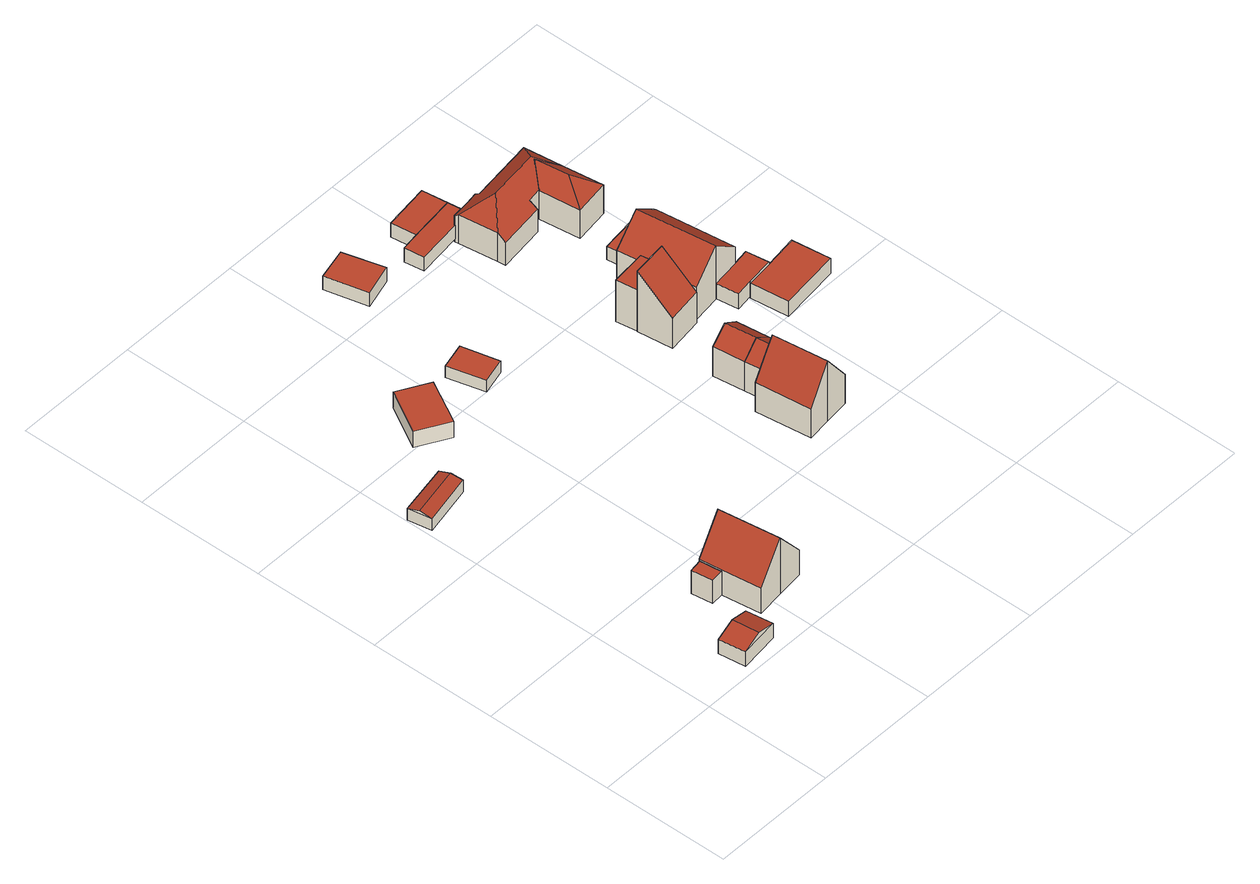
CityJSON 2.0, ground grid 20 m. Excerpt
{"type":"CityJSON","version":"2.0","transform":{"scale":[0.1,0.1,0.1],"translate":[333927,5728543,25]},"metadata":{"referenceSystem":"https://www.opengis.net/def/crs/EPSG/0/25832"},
"CityObjects":{
"building1":{"type":"Building","attributes":{"Geometrietyp2DReferenz":"3000","Gemeindeschluessel":"05170048","function":"31001_2463","roofType":"3100","measuredHeight":3.67},"address":[{"country":"Germany","locality":"Wesel","thoroughfareNumber":"21","thoroughfareName":"Am Vörberg"}],"geometry":[{"type":"Solid","lod":"2","boundaries":[[[[0,1,2,3]],[[4,5,1,0]],[[6,7,5,4]],[[3,2,7,6]],[[0,8,4]],[[6,9,3]],[[3,9,8,0]],[[4,8,9,6]],[[1,5,7,2]]]],"semantics":{"surfaces":[{"type":"WallSurface"},{"type":"RoofSurface"},{"type":"GroundSurface"}],"values":[[0,0,0,0,0,0,1,1,2]]}}]},
"building2":{"type":"Building","attributes":{"Geometrietyp2DReferenz":"3000","Gemeindeschluessel":"05170048","function":"31001_1010","roofType":"1000","measuredHeight":4.16},"address":[{"country":"Germany","locality":"Wesel","thoroughfareNumber":"21","thoroughfareName":"Am Vörberg"}],"geometry":[{"type":"Solid","lod":"2","boundaries":[[[[10,11,12,13]],[[14,15,11,10]],[[16,17,15,14]],[[13,12,17,16]],[[14,10,13,16]],[[11,15,17,12]]]],"semantics":{"surfaces":[{"type":"WallSurface"},{"type":"RoofSurface"},{"type":"GroundSurface"}],"values":[[0,0,0,0,1,2]]}}]},
"building3":{"type":"Building","attributes":{"Geometrietyp2DReferenz":"3000","Gemeindeschluessel":"05170048","function":"31001_1313","roofType":"3100","measuredHeight":2.49},"address":[{"country":"Germany","locality":"Wesel","thoroughfareNumber":"17","thoroughfareName":"Am Vörberg"}],"geometry":[{"type":"Solid","lod":"2","boundaries":[[[[18,19,20,21]],[[22,23,19,18]],[[24,25,23,22]],[[21,20,25,24]],[[18,26,22]],[[24,27,21]],[[21,27,26,18]],[[22,26,27,24]],[[19,23,25,20]]]],"semantics":{"surfaces":[{"type":"WallSurface"},{"type":"RoofSurface"},{"type":"GroundSurface"}],"values":[[0,0,0,0,0,0,1,1,2]]}}]},
"building4":{"type":"Building","attributes":{"Geometrietyp2DReferenz":"3000","Gemeindeschluessel":"05170048","function":"31001_1010","roofType":"3100","measuredHeight":10.14},"address":[{"country":"Germany","locality":"Wesel","thoroughfareNumber":"21","thoroughfareName":"Am Vörberg"}],"geometry":[{"type":"Solid","lod":"2","boundaries":[[[[28,29,30,31]],[[32,12,29,28]],[[33,17,12,32]],[[34,35,17,33]],[[36,37,35,34]],[[38,39,37,36]],[[40,41,39,38]],[[31,30,41,40]],[[34,33,32,28,31,36]],[[40,38,36,31]],[[29,12,17,35,37,39,41,30]]]],"semantics":{"surfaces":[{"type":"WallSurface"},{"type":"RoofSurface"},{"type":"GroundSurface"}],"values":[[0,0,0,0,0,0,0,0,1,1,2]]}}]},
"building5":{"type":"Building","attributes":{"Geometrietyp2DReferenz":"3000","Gemeindeschluessel":"05170048","function":"31001_1313","roofType":"1000","measuredHeight":2.89},"address":[{"country":"Germany","locality":"Wesel","thoroughfareNumber":"7","thoroughfareName":"Am Vörberg"}],"geometry":[{"type":"Solid","lod":"2","boundaries":[[[[42,43,44,45]],[[46,47,43,42]],[[48,49,47,46]],[[45,44,49,48]],[[46,42,45,48]],[[43,47,49,44]]]],"semantics":{"surfaces":[{"type":"WallSurface"},{"type":"RoofSurface"},{"type":"GroundSurface"}],"values":[[0,0,0,0,1,2]]}}]},
"building6":{"type":"Building","attributes":{"Geometrietyp2DReferenz":"3000","Gemeindeschluessel":"05170048","function":"31001_1313","roofType":"1000","measuredHeight":2.06},"address":[{"country":"Germany","locality":"Wesel","thoroughfareNumber":"15","thoroughfareName":"Am Vörberg"}],"geometry":[{"type":"Solid","lod":"2","boundaries":[[[[50,51,52,53]],[[54,55,51,50]],[[56,57,55,54]],[[53,52,57,56]],[[54,50,53,56]],[[51,55,57,52]]]],"semantics":{"surfaces":[{"type":"WallSurface"},{"type":"RoofSurface"},{"type":"GroundSurface"}],"values":[[0,0,0,0,1,2]]}}]},
"building7":{"type":"Building","attributes":{"Geometrietyp2DReferenz":"3000","Gemeindeschluessel":"05170048","function":"31001_2723","roofType":"1000","measuredHeight":2.48},"address":[{"country":"Germany","locality":"Wesel","thoroughfareNumber":"7","thoroughfareName":"Am Vörberg"}],"geometry":[{"type":"Solid","lod":"2","boundaries":[[[[58,59,60,61]],[[62,63,59,58]],[[64,65,63,62]],[[61,60,65,64]],[[62,58,61,64]],[[59,63,65,60]]]],"semantics":{"surfaces":[{"type":"WallSurface"},{"type":"RoofSurface"},{"type":"GroundSurface"}],"values":[[0,0,0,0,1,2]]}}]},
"building8":{"type":"Building","attributes":{"Geometrietyp2DReferenz":"3000","Gemeindeschluessel":"05170048","function":"31001_1010","roofType":"3100","measuredHeight":10.83},"address":[{"country":"Germany","locality":"Wesel","thoroughfareNumber":"19","thoroughfareName":"Am Vörberg"}],"geometry":[{"type":"Solid","lod":"2","boundaries":[[[[66,67,68,69]],[[70,71,67,66]],[[72,73,71,70]],[[74,75,73,72]],[[76,77,75,74]],[[78,79,77,76]],[[80,81,79,78]],[[82,83,81,80]],[[84,85,83,82]],[[69,68,85,84]],[[80,78,76,74,72,70,82]],[[66,69,84,82,70]],[[67,71,73,75,77,79,81,83,85,68]]]],"semantics":{"surfaces":[{"type":"WallSurface"},{"type":"RoofSurface"},{"type":"GroundSurface"}],"values":[[0,0,0,0,0,0,0,0,0,0,1,1,2]]}}]},
"building9":{"type":"Building","attributes":{"Geometrietyp2DReferenz":"3000","Gemeindeschluessel":"05170048","function":"31001_2463","roofType":"3100","measuredHeight":7.41},"address":[{"country":"Germany","locality":"Wesel","thoroughfareNumber":"19","thoroughfareName":"Am Vörberg"}],"geometry":[{"type":"Solid","lod":"2","boundaries":[[[[86,87,88,89]],[[90,91,87,86]],[[92,93,91,90]],[[89,88,93,92]],[[86,94,90]],[[92,95,89]],[[89,95,94,86]],[[90,94,95,92]],[[87,91,93,88]]]],"semantics":{"surfaces":[{"type":"WallSurface"},{"type":"RoofSurface"},{"type":"GroundSurface"}],"values":[[0,0,0,0,0,0,1,1,2]]}}]},
"building10":{"type":"Building","attributes":{"Geometrietyp2DReferenz":"3000","Gemeindeschluessel":"05170048","function":"31001_2463","roofType":"3100","measuredHeight":7.39},"address":[{"country":"Germany","locality":"Wesel","thoroughfareNumber":"19","thoroughfareName":"Am Vörberg"}],"geometry":[{"type":"Solid","lod":"2","boundaries":[[[[95,96,88,89]],[[92,93,96,95]],[[97,98,93,92]],[[99,100,98,97]],[[101,102,100,99]],[[103,104,102,101]],[[105,106,104,103]],[[89,88,106,105]],[[97,92,95,99]],[[89,105,103,101,99,95]],[[96,93,98,100,102,104,106,88]]]],"semantics":{"surfaces":[{"type":"WallSurface"},{"type":"RoofSurface"},{"type":"GroundSurface"}],"values":[[0,0,0,0,0,0,0,0,1,1,2]]}}]},
"building11":{"type":"Building","attributes":{"Geometrietyp2DReferenz":"3000","Gemeindeschluessel":"05170048","function":"31001_1010","roofType":"2100","measuredHeight":11},"address":[{"country":"Germany","locality":"Wesel","thoroughfareNumber":"17","thoroughfareName":"Am Vörberg"}],"geometry":[{"type":"Solid","lod":"2","boundaries":[[[[107,108,109,110]],[[111,112,108,107]],[[113,114,112,111]],[[110,109,114,113]],[[111,107,110,113]],[[108,112,114,109]]]],"semantics":{"surfaces":[{"type":"WallSurface"},{"type":"RoofSurface"},{"type":"GroundSurface"}],"values":[[0,0,0,0,1,2]]}}]},
"building12":{"type":"Building","attributes":{"Geometrietyp2DReferenz":"3000","Gemeindeschluessel":"05170048","function":"31001_1010","roofType":"1000","measuredHeight":7.4},"address":[{"country":"Germany","locality":"Wesel","thoroughfareNumber":"17","thoroughfareName":"Am Vörberg"}],"geometry":[{"type":"Solid","lod":"2","boundaries":[[[[115,116,117,118]],[[119,120,116,115]],[[121,122,120,119]],[[118,117,122,121]],[[119,115,118,121]],[[116,120,122,117]]]],"semantics":{"surfaces":[{"type":"WallSurface"},{"type":"RoofSurface"},{"type":"GroundSurface"}],"values":[[0,0,0,0,1,2]]}}]},
"building13":{"type":"Building","attributes":{"Geometrietyp2DReferenz":"3000","Gemeindeschluessel":"05170048","function":"31001_2463","roofType":"1000","measuredHeight":2.53},"address":[{"country":"Germany","locality":"Wesel","thoroughfareNumber":"15","thoroughfareName":"Am Vörberg"}],"geometry":[{"type":"Solid","lod":"2","boundaries":[[[[123,124,125,126]],[[127,128,124,123]],[[129,130,128,127]],[[131,132,130,129]],[[133,134,132,131]],[[135,136,134,133]],[[126,125,136,135]],[[133,131,129,127,123,126,135]],[[124,128,130,132,134,136,125]]]],"semantics":{"surfaces":[{"type":"WallSurface"},{"type":"RoofSurface"},{"type":"GroundSurface"}],"values":[[0,0,0,0,0,0,0,1,2]]}}]},
"building14":{"type":"Building","attributes":{"Geometrietyp2DReferenz":"3000","Gemeindeschluessel":"05170048","function":"31001_2463","roofType":"1000","measuredHeight":2.52},"address":[{"country":"Germany","locality":"Wesel","thoroughfareNumber":"13","thoroughfareName":"Am Vörberg"}],"geometry":[{"type":"Solid","lod":"2","boundaries":[[[[137,138,139,140]],[[126,125,138,137]],[[135,136,125,126]],[[140,139,136,135]],[[126,137,140,135]],[[138,125,136,139]]]],"semantics":{"surfaces":[{"type":"WallSurface"},{"type":"RoofSurface"},{"type":"GroundSurface"}],"values":[[0,0,0,0,1,2]]}}]},
"building15":{"type":"Building","attributes":{"Geometrietyp2DReferenz":"3000","Gemeindeschluessel":"05170048","function":"31001_1010","roofType":"3100","measuredHeight":9.59},"address":[{"country":"Germany","locality":"Wesel","thoroughfareNumber":"17","thoroughfareName":"Am Vörberg"}],"geometry":[{"type":"Solid","lod":"2","boundaries":[[[[141,142,143,144]],[[145,146,142,141]],[[147,148,146,145]],[[149,150,148,147]],[[151,152,150,149]],[[153,154,152,151]],[[155,156,154,153]],[[157,158,156,155]],[[159,160,158,157]],[[144,143,160,159]],[[151,149,147,145,141,144,153]],[[159,157,155,153,144]],[[142,146,148,150,152,154,156,158,160,143]]]],"semantics":{"surfaces":[{"type":"WallSurface"},{"type":"RoofSurface"},{"type":"GroundSurface"}],"values":[[0,0,0,0,0,0,0,0,0,0,1,1,2]]}}]},
"building16":{"type":"Building","attributes":{"Gemeindeschluessel":"05170048","Geometrietyp2DReferenz":"3000","function":"31001_1010"},"address":[{"country":"Germany","locality":"Wesel","thoroughfareNumber":"15","thoroughfareName":"Am Vörberg"}],"children":["building16-1","building16-2"]},
"building16-1":{"type":"BuildingPart","attributes":{"roofType":"3200","measuredHeight":7.51},"parents":["building16"],"geometry":[{"type":"Solid","lod":"2","boundaries":[[[[161,162,163,164]],[[165,166,167,168]],[[169,170,166,165]],[[171,172,170,169]],[[173,174,172,171]],[[175,176,174,173]],[[177,178,176,175]],[[179,180,178,177]],[[181,182,180,179]],[[183,184,182,181]],[[185,186,184,183]],[[164,163,186,185]],[[161,164,187]],[[187,164,185,183,181,179,177,175,188]],[[175,173,188]],[[162,167,166,170,172,174,176,178,180,182,184,186,163]],[[168,167,162,161]],[[169,165,168,189,161,187,188,173,171]],[[161,189,168]]]],"semantics":{"surfaces":[{"type":"WallSurface"},{"type":"RoofSurface"},{"type":"GroundSurface"},{"type":"ClosureSurface"}],"values":[[0,0,0,0,0,0,0,0,0,0,0,0,1,1,1,2,3,1,3]]}}]},
"building16-2":{"type":"BuildingPart","attributes":{"roofType":"3200","measuredHeight":7.22},"parents":["building16"],"geometry":[{"type":"Solid","lod":"2","boundaries":[[[[190,191,162,161]],[[192,193,191,190]],[[168,167,193,192]],[[194,190,161,189]],[[189,168,192,194]],[[192,190,194]],[[162,191,193,167]],[[161,162,167,168]],[[161,168,189]]]],"semantics":{"surfaces":[{"type":"WallSurface"},{"type":"RoofSurface"},{"type":"GroundSurface"},{"type":"ClosureSurface"}],"values":[[0,0,0,1,1,1,2,3,3]]}}]},
"building17":{"type":"Building","attributes":{"Geometrietyp2DReferenz":"3000","Gemeindeschluessel":"05170048","function":"31001_2463","roofType":"1000","measuredHeight":2.66},"address":[{"country":"Germany","locality":"Wesel","thoroughfareNumber":"17","thoroughfareName":"Am Vörberg"}],"geometry":[{"type":"Solid","lod":"2","boundaries":[[[[195,196,197,198]],[[199,200,196,195]],[[201,202,200,199]],[[203,204,202,201]],[[205,206,204,203]],[[198,197,206,205]],[[203,201,199,195,198,205]],[[196,200,202,204,206,197]]]],"semantics":{"surfaces":[{"type":"WallSurface"},{"type":"RoofSurface"},{"type":"GroundSurface"}],"values":[[0,0,0,0,0,0,1,2]]}}]},
"building18":{"type":"Building","attributes":{"Geometrietyp2DReferenz":"3000","Gemeindeschluessel":"05170048","function":"31001_2463","roofType":"1000","measuredHeight":2.47},"address":[{"country":"Germany","locality":"Wesel","thoroughfareNumber":"17","thoroughfareName":"Am Vörberg"}],"geometry":[{"type":"Solid","lod":"2","boundaries":[[[[207,208,209,210]],[[211,212,208,207]],[[213,214,212,211]],[[210,209,214,213]],[[211,207,210,213]],[[208,212,214,209]]]],"semantics":{"surfaces":[{"type":"WallSurface"},{"type":"RoofSurface"},{"type":"GroundSurface"}],"values":[[0,0,0,0,1,2]]}}]},
"building19":{"type":"Building","attributes":{"Geometrietyp2DReferenz":"3000","Gemeindeschluessel":"05170048","function":"31001_2723","roofType":"1000","measuredHeight":2.68},"address":[{"country":"Germany","locality":"Wesel","thoroughfareNumber":"19","thoroughfareName":"Am Vörberg"}],"geometry":[{"type":"Solid","lod":"2","boundaries":[[[[215,216,217,218]],[[219,220,216,215]],[[221,222,220,219]],[[223,224,222,221]],[[218,217,224,223]],[[221,219,215,218,223]],[[216,220,222,224,217]]]],"semantics":{"surfaces":[{"type":"WallSurface"},{"type":"RoofSurface"},{"type":"GroundSurface"}],"values":[[0,0,0,0,0,1,2]]}}]}
},
"vertices":[
[146,18,40],[146,18,14],[140,60,14],[140,60,40],[83,10,40],[83,10,14],[77,52,40],[77,52,14],[114,14,50],[109,56,50],
[143,120,54],[143,120,12],[163,122,12],[163,122,54],[139,153,54],[139,153,12],[159,156,54],[159,156,12],
[9,484,29],[9,484,8],[89,501,8],[89,501,29],[2,521,29],[2,521,8],[81,536,29],[81,536,8],[6,503,33],[85,519,33],
[171,61,57],[171,61,12],[214,66,12],[214,66,113],[163,122,57],[159,156,57],[159,157,57],[159,157,12],[201,162,113],[201,162,12],[244,167,57],[244,167,12],[257,71,57],[257,71,12],
[145,671,38],[145,671,9],[107,603,9],[107,603,38],[193,644,38],[193,644,9],[156,576,38],[156,576,9],
[271,667,31],[271,667,10],[231,657,10],[231,657,31],[285,609,31],[285,609,10],[246,599,31],[246,599,10],
[314,830,36],[314,830,11],[296,894,11],[296,894,36],[264,816,36],[264,816,11],[248,882,36],[248,882,11],
[472,317,99],[472,317,11],[447,314,11],[447,314,63],[485,318,119],[485,318,11],[527,323,59],[527,323,11],[528,323,58],[528,323,11],[527,319,59],[527,319,11],[525,319,63],[525,319,11],[535,237,63],[535,237,11],[496,232,119],[496,232,11],[458,227,63],[458,227,11],
[527,323,63],[527,323,10],[522,357,10],[522,357,63],[472,317,63],[472,317,10],[467,350,63],[467,350,10],[499,320,84],[495,354,84],
[495,354,10],[461,399,63],[461,399,10],[488,402,84],[488,402,10],[496,403,78],[496,403,10],[496,404,78],[496,404,10],[516,407,63],[516,407,10],
[523,481,63],[523,481,8],[516,535,8],[516,535,117],[467,473,62],[467,473,8],[460,528,117],[460,528,8],
[516,535,83],[516,535,9],[511,567,9],[511,567,83],[460,528,83],[460,528,9],[455,561,83],[455,561,9],
[456,817,41],[456,817,16],[452,847,16],[452,847,41],[427,814,41],[427,814,16],[427,812,41],[427,812,16],[356,803,41],[356,803,16],[352,834,41],[352,834,16],[380,838,41],[380,838,16],
[447,887,41],[447,887,16],[375,877,16],[375,877,41],
[523,481,72],[523,481,14],[567,487,14],[567,487,110],[516,535,72],[516,535,14],[511,567,72],[511,567,14],[506,604,72],[506,604,14],[535,608,96],[535,608,14],[551,610,110],[551,610,14],[591,615,77],[591,615,14],[596,616,72],[596,616,14],[612,493,72],[612,493,14],
[585,766,62],[585,766,11],[577,826,11],[577,826,62],[509,756,62],[509,756,11],[530,759,11],[530,759,62],[511,744,52],[511,744,11],[437,734,52],[437,734,11],[436,747,62],[436,747,11],[428,807,62],[428,807,11],[427,812,58],[427,812,11],[427,814,57],[427,814,11],[456,817,57],[456,817,11],[475,820,57],[475,820,11],[476,813,62],[476,813,11],[553,792,86],[472,782,86],[554,788,83],
[593,703,62],[593,703,11],[538,695,62],[538,695,11],[561,736,83],
[637,497,43],[637,497,16],[612,493,16],[612,493,43],[642,461,43],[642,461,16],[599,456,43],[599,456,16],[572,452,43],[572,452,16],[567,487,43],[567,487,16],
[586,649,37],[586,649,13],[530,642,13],[530,642,37],[591,615,37],[591,615,13],[535,608,37],[535,608,13],
[694,468,40],[694,468,13],[642,461,13],[642,461,40],[702,408,40],[702,408,13],[606,396,40],[606,396,13],[599,456,40],[599,456,13]
]}
